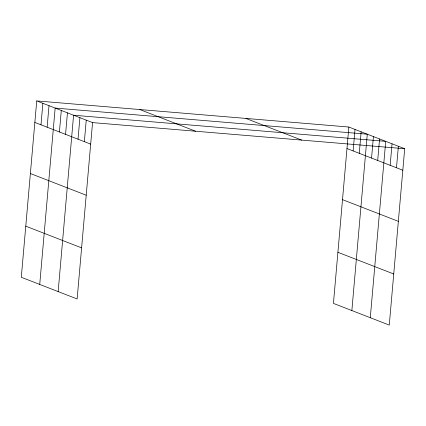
<?xml version="1.0" encoding="UTF-8"?>
<svg xmlns="http://www.w3.org/2000/svg" width="426" height="426" viewBox="0 0 426 426"><rect width="100%" height="100%" fill="white"/><g stroke="black" fill="none" stroke-linecap="round" stroke-linejoin="round"><path stroke-width="0.64" d="M36.732 100.919L21.3 277.278L77.138 298.961L92.564 122.603L36.732 100.919L348.862 127.039L404.7 148.722L389.268 325.081L333.436 303.397L348.862 127.039M40.992 124.813L42.872 103.305M47.132 127.198L49.011 105.691M39.724 284.435L55.156 108.076L367.292 134.195L351.86 310.554M59.416 131.969L61.296 110.462M65.556 134.355L67.441 112.847M58.154 291.586L73.581 115.233L385.716 141.352L370.285 317.711M78.027 139.195L79.912 117.688M84.359 141.656L86.238 120.148M353.122 150.932L355.007 129.424M359.267 153.317L361.147 131.81M371.552 158.089L373.432 136.581M377.692 160.474L379.571 138.967M390.163 165.32L392.042 143.807M396.489 167.775L398.374 146.267M92.564 122.603L404.7 148.722M346.982 148.546L402.82 170.235M245.861 118.417L301.693 140.106M139.733 109.535L195.571 131.224M342.509 199.65L398.347 221.334M34.847 122.427L90.685 144.116M337.903 252.298L393.741 273.982M30.379 173.526L86.212 195.215M25.773 226.174L81.606 247.863"/></g></svg>
